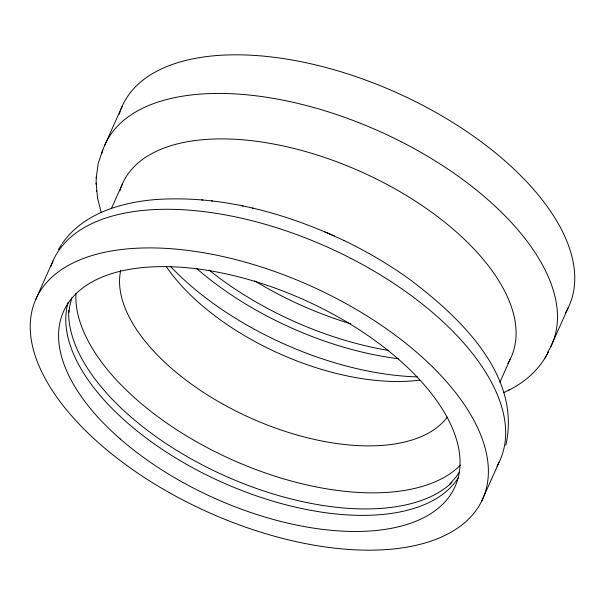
<?xml version="1.0" encoding="UTF-8"?>
<svg xmlns="http://www.w3.org/2000/svg" width="605" height="605" viewBox="0 0 605 605"><rect width="100%" height="100%" fill="white"/><g stroke="black" fill="none" stroke-linecap="round" stroke-linejoin="round"><path stroke-width="0.91" d="M101.141 212.272L97.564 198.001L96.142 182.937M96.225 178.044L98.123 163.796L102.623 150.063M96.127 184.154L96.248 176.811M69.053 312.256L69.575 307.053L71.806 297.69M505.788 445.34C521.865 375.281 459.399 316.748 408.988 278.837L408.314 278.361C388.009 263.893 366.396 251.302 343.942 240.48M35.71 299.573L52.983 260.952M104.809 145.102L122.081 106.488M111.32 208.71L122.46 183.822M499.896 382.254L510.265 359.083M481.686 501.129A244.73 124.207 24.1 0 0 195.748 251.483A244.73 124.207 24.1 0 0 100.49 444.509A244.73 124.207 24.1 0 0 481.686 501.129L498.966 462.507M550.784 346.657L568.065 308.036M545.022 357.971L548.546 351.596C539.38 370.381 522.516 384.561 503.451 392.653M58.503 249.525L61.544 244.571M459.006 472.679L456.155 476.891L449.583 484.227M62.3 243.429C82.923 213.746 120.456 202.569 154.82 199.612C220.16 194.863 285.371 212.839 344.063 240.54M508.162 390.459L509.259 389.953M201.73 199.884L202.834 200.005M211.463 200.898L212.491 201.011M242.31 205.866L243.18 206.063M252.451 208.097L253.23 208.271M324.235 231.571L334.202 235.942M96.513 190.424L96.679 191.619M97.397 196.822L97.564 198.001M388.773 350.484A214.442 108.839 24.1 0 1 209.035 270.019M460.428 465.162A214.442 108.839 24.1 0 1 232.176 459.792A214.442 108.839 24.1 0 1 75.958 293.221M419.81 380.137A180.063 91.393 24.1 0 1 166.284 266.586M447.254 417.087A180.063 91.393 24.1 0 1 250.304 417.889A180.063 91.393 24.1 0 1 120.697 270.427M398.438 358.75A214.442 108.839 24.1 0 1 196.436 268.317M50.911 266.359A244.73 124.207 24.1 0 1 327.509 247.127A244.73 124.207 24.1 0 1 497.015 466.16M451.958 482.495A214.442 108.839 24.1 0 1 224.221 475.538A214.442 108.839 24.1 0 1 68.72 310.199M120.924 187.724A212.809 108.008 24.1 0 1 363.212 172.72A212.809 108.008 24.1 0 1 507.829 363.499M119.911 190.93A212.809 108.008 24.1 0 1 120.652 188.518M102.729 150.501A244.73 124.207 24.1 0 1 380.81 131.943A244.73 124.207 24.1 0 1 547.986 351.732M101.769 153.685A244.73 124.207 24.1 0 1 102.472 151.295M458.461 477.572A214.442 108.839 24.1 0 1 221.347 481.973A214.442 108.839 24.1 0 1 68.244 302.145M120.274 111.101A244.73 124.207 24.1 0 1 398.831 93.662A244.73 124.207 24.1 0 1 565.259 313.11M119.268 114.262A244.73 124.207 24.1 0 1 120.009 111.887M417.442 376.892A214.442 108.839 24.1 0 1 170.466 266.442M350.734 323.781A214.442 108.839 24.1 0 1 254.796 280.917M120.145 438.882A214.442 108.839 24.1 0 0 454.173 488.492A214.442 108.839 24.1 0 0 203.613 269.739A214.442 108.839 24.1 0 0 120.145 438.882"/></g></svg>
